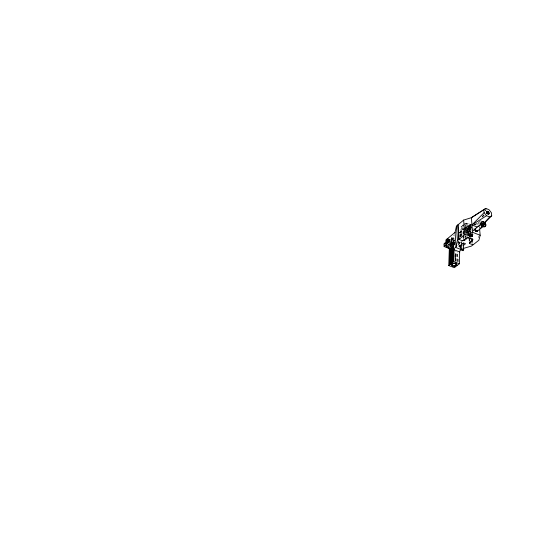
<?xml version="1.0" encoding="UTF-8"?>
<svg xmlns="http://www.w3.org/2000/svg" width="544" height="544" viewBox="0 0 544 544"><rect width="100%" height="100%" fill="white"/><g stroke="black" fill="none" stroke-linecap="round" stroke-linejoin="round"><path stroke-width="0.41" stroke-dasharray="2.72 2.04" d="M469.894 227.807L469.248 227.868M465.997 231.132L469.894 228.038L469.894 227.569M458.177 261.827L458.313 256.965M455.648 260.964L455.926 251.688M455.75 261.358L456.042 251.661M456.661 261.433L456.919 252.532M457.15 261.426L457.422 252.137M457.259 261.752L457.538 252.042M455.158 261.038L455.444 251.342M469.642 228.147L468.989 227.637L469.513 227.229A0.748 0.456 47.7 0 1 469.934 228.283A0.748 0.456 47.7 0 1 468.894 227.616A0.748 0.456 47.7 0 1 469.581 227.195M471.186 226.773L470.03 226.222C470.002 228.942 466.317 227.467 464.746 230.901M469.73 228.024L470.213 226.386L471.158 237.66M467.187 228.895L467.486 228.711M468.105 229.486L467.575 228.82M459.034 243.032L459.007 242.087A5.855 3.06 -66.3 0 0 458.361 241.692L460.21 242.413M468.459 232.247L468.194 229.031L468.574 227.419L469.554 227.807L469.887 231.832M477.768 224.971L478.482 222.129M459.646 242.95L459.66 242.366M468.017 229.486L467.527 229.568M475.102 224.414L474.599 224.522L474.98 224.502M459.252 242.658L459.15 243.175M459.578 243.086L459.734 242.338L458.021 241.767M459.163 242.597L459.578 242.27M447.617 245.31L448.616 244.018M482.215 217.036L484.466 214.594M459.551 243.25L459.054 243.1M467.228 228.874L468.105 229.378M482.174 216.757L484.004 215.111M463.087 225.08L463.087 226.794M452.166 239.435A1.272 0.741 -4.8 0 1 451.928 238.415L451.84 237.17L454.315 235.124M459.884 230.52L462.359 228.473A1.292 0.762 -5.5 0 1 463.216 228.126M485.785 210.854L485.03 210.548L486.254 209.535M450.718 239.408L451.928 238.415M463.699 228.704L466.793 226.148L468.84 226.964L468.914 227.861L465.718 230.479M451.03 239.36L454.26 236.694M459.422 232.431L464.59 228.174M465.236 227.637L466.528 226.576L468.391 227.317L468.928 228.398L469.152 231.098L467.235 232.662M451.119 239.455L454.308 236.83M459.401 232.635L463.216 229.486M463.855 228.963L466.398 226.862L466.868 227.045L466.793 226.148M450.874 239.87L454.05 237.245M459.775 232.533L464.229 228.861M464.868 228.337L466.14 227.29L466.602 227.474L466.528 226.576M450.942 240.162L454.124 237.538M459.857 232.818L463.046 230.194M463.678 229.67L466.868 227.045M451.085 240.244L454.322 237.585M459.435 233.362L464.664 229.072M465.31 228.534L466.602 227.474M468.765 226.12L470.689 224.543M450.595 241.08L454.172 238.136M468.799 226.168L470.723 224.584M469.078 226.515L470.995 224.937M471.097 224.951L469.078 226.685M449.521 242.835L454.294 238.911M459.972 234.226L468.84 226.964M467.616 228.324L469.003 227.188M469.56 227.732C468.289 226.868 467.942 230.602 468.588 232.206M450.174 243.141L451.962 241.672M447.222 245.677L452.329 241.495M459.394 235.647L465.222 230.867M447.943 245.623L452.622 241.869M459.435 236.205L465.188 231.499M465.528 231.234L469.377 228.045L468.914 227.861M460.088 236.647L459.823 236.341L464.066 233.376M466.018 231.186L467.928 229.629M459.877 236.341L460.822 236.042M468.472 229.405A0.687 0.422 47.7 0 0 468.146 228.398A0.687 0.422 47.7 0 0 467.514 228.793A0.687 0.422 47.7 0 0 468.472 229.405L469.86 228.269A0.694 0.422 47.7 0 0 469.533 227.263A0.694 0.422 47.7 0 0 468.901 227.65L468.894 227.616M447.998 246.514L453.757 241.822M464.685 232.866L467.174 230.833L466.398 226.862M470.41 228.296A1.047 0.639 47.7 0 0 469.866 226.766A1.047 0.639 47.7 0 0 468.955 227.412A1.047 0.639 47.7 0 0 470.41 228.296L470.56 228.181M474.368 225.189L476.292 223.618M470.417 228.602A1.292 0.789 47.7 0 0 469.744 226.719A1.292 0.789 47.7 0 0 468.622 227.514A1.292 0.789 47.7 0 0 470.417 228.602L470.567 228.487A1.292 0.789 47.7 0 0 469.894 226.603A1.292 0.789 47.7 0 0 468.772 227.392A1.292 0.789 47.7 0 0 470.567 228.487M449.432 246.01L450.466 245.167L449.793 244.072L449.922 246.072M451.602 244.419L455.022 241.679M475.293 225.012L481.114 220.334M453.852 242.692L451.69 244.453L451.636 243.651L453.791 241.89L453.852 242.692L455.131 243.188M482.494 215.648L483.745 214.628M449.854 246.276L455.049 242.039M466.086 233.036L468.683 230.914L469.152 231.098M455.07 242.23L449.949 246.405L450.412 246.582L454.893 242.93M465.95 233.356L469.152 230.744L469.615 230.928L469.377 228.045M449.963 246.738L455.083 242.563M455.24 242.604L453.812 243.766A1.149 0.666 -4.6 0 1 452.207 243.977L452.52 244.807M467.697 232.492L469.615 230.928M451.173 246.14L454.961 243.052M465.916 232.104L467.996 232.438L468.758 231.819L468.683 230.914M451.228 246.303L454.26 243.834L452.241 243.046L452.356 244.732M467.976 232.662L469.227 231.649L469.152 230.744M454.811 243.698L453.866 244.521A1.149 0.666 -4.6 0 1 452.261 244.732M454.05 244.82L455.178 243.902M471.206 230.874L470.288 231.615L460.584 234.539L460.707 236.232M471.879 230.323L473.783 228.772M453.914 245.228L454.845 244.474M473.137 230.615L474.416 229.575M472.981 231.112L474.218 230.105M457.715 245.5L460.238 243.46L458.198 242.665M470.05 236.531L471.158 235.566M471.084 236.001L473.946 233.614M481.998 217.151L484.65 215.172M464.08 223.938L466.861 223.088L470.261 224.448M465.304 223.638L466.84 223.169L471.492 225.026M463.393 234.804L462.638 225.141L464.936 224.434M463.495 225.638L461.428 226.345L458.021 224.896M465.29 231.86L467.996 232.438M459.666 242.284L459 242.44A5.848 3.067 -66.3 0 0 458.102 242.869M459.598 242.44L459.428 242.332A5.848 3.067 -66.3 0 1 460.863 242.814L461.128 243.134A5.848 3.067 -66.3 0 1 461.339 243.522M474.796 224.543L475.136 224.434A1.115 0.673 47.6 0 1 474.694 224.652M450.208 243.1L452.996 244.181L453.05 244.895L449.562 243.542M450.962 239.788L452.696 240.462M450.956 239.938L452.105 240.387L451.588 241.366M457.484 242.712L459.143 243.358M450.86 241.679L455.26 243.386M450.915 242.386L454.573 243.814M460.965 235.402L462.815 236.13M460.054 236.198L461.904 236.919M462.638 225.141L463.617 225.536M468.194 229.031L471.716 230.343M467.174 230.833L469.227 231.649M468.758 231.819L466.895 231.078L466.14 227.29M464.406 223.985L465.392 224.373L466.099 233.24M469.404 236.368A1.04 0.639 48 0 0 470.179 235.885L470.132 235.661A1.04 0.639 48 0 0 469.492 234.845L469.268 234.729A1.04 0.639 48 0 0 468.493 235.219A1.04 0.639 48 0 0 469.404 236.368L469.486 236.402M469.472 227.236L469.88 227.596M469.39 234.607L469.581 234.709A1.156 0.714 48 0 1 470.295 235.613L470.349 235.858A1.156 0.714 48 0 1 469.125 236.191A1.156 0.714 48 0 1 468.697 234.586M469.588 227.297L469.962 227.834M467.561 229.582L467.18 229.01M469.384 227.936L469.173 227.637M450.833 243.338L450.847 243.372A0.952 0.598 47.9 0 1 450.901 244.127L452.968 244.95L452.914 244.147M449.555 243.603L449.575 243.63A0.952 0.598 47.9 0 1 449.466 243.392M468.52 227.249A1.673 1.02 47.7 0 0 470.832 228.732A1.673 1.02 47.7 0 0 470.043 226.304A1.673 1.02 47.7 0 0 468.52 227.249L468.574 227.331A1.612 0.986 47.7 0 0 470.798 228.684A1.612 0.986 47.7 0 0 470.03 226.338A1.612 0.986 47.7 0 0 468.568 227.256M458.347 243.447L458.646 245.011M478.91 221.51L479.352 226.345M478.536 236.171L478.686 237.782M472.376 233.859L472.858 239.503M472.246 233.9L472.661 238.734M472.158 233.532L472.566 238.354M471.988 233.56L472.403 238.374M471.92 233.614L472.28 237.728M472.62 241.74L472.756 243.352M471.267 228.12L471.131 226.508L471.213 229.031M471.75 233.757L472.144 238.048M471.621 233.866L471.961 237.891M470.03 226.222L470.975 237.504M470.492 234.022L470.757 237.232M469.676 227.705L470.54 237.619M469.955 232.635L470.356 237.463M468.758 227.576L469.091 231.601M469.356 234.818L469.554 237.232M469.622 238.034L469.826 240.448M468.574 227.419L468.976 232.247M469.044 233.05L469.431 237.334M469.438 237.878L469.71 241.094M468.649 233.009L468.982 237.028M469.05 237.83L469.316 241.046M468.527 233.05L468.792 236.266M469.05 239.476L469.186 241.087M466.861 223.088L467.65 232.771M467.718 233.573L467.983 236.803M466.84 223.169L467.629 232.852M467.697 233.655L467.962 236.885M466.167 234.042L466.358 236.463M465.127 225.141L465.514 229.976M465.134 226.855L465.385 230.078M465.773 234.913L465.902 236.524M465.494 235.967L465.623 237.578M465.372 236.069L465.501 237.687M463.59 231.52L463.78 233.934M463.842 234.743L464.1 237.959M463.406 230.819L463.971 238.068M463.454 235.606L463.706 238.83M462.359 228.473L462.461 229.724A1.292 0.762 -5.5 0 1 462.992 229.452M463.06 237.497L463.182 239.047M461.448 226.263L462.108 235.192M461.251 241.692L461.373 243.311M461.094 241.312L461.285 243.848M455.321 256.081L455.668 261.038M455.212 256.183L455.559 261.079M451.595 237.735L451.676 238.972M451.35 242.114L451.615 246.058M450.86 240.747L450.915 241.55M450.466 245.167L450.595 247.16M450.221 243.739L450.412 246.582M469.86 228.269A0.694 0.422 47.7 0 1 468.901 227.65M469.955 234.029A1.217 0.748 47.9 0 1 471.022 235.375A1.217 0.748 47.9 0 1 470.118 235.946A1.217 0.748 47.9 0 1 469.05 234.593M469.22 234.62A1.217 0.748 48 0 1 470.274 236.205A1.217 0.748 48 0 1 468.874 236.218A1.217 0.748 48 0 1 468.547 234.627M469.989 233.906A1.333 0.823 47.9 0 1 471.152 235.382A1.333 0.823 47.9 0 1 470.159 236.008A1.333 0.823 47.9 0 1 468.996 234.525M453.703 239.346A1.272 0.741 -4.8 0 0 453.941 239.197L453.852 237.959A1.265 0.741 -4.8 0 1 452.078 238.197A1.265 0.741 -4.8 0 1 451.84 237.17M454.954 255.592A1.87 1.061 -4.3 0 1 454.954 256.884M454.866 255.728A1.754 0.993 -4.3 0 1 454.872 256.938M475.211 224.373A1.054 0.639 47.6 0 1 474.64 224.4M475.334 223.645A1.054 0.639 47.6 0 1 475.327 224.25M469.554 234.532A1.163 0.714 47.9 0 0 470.642 235.613A1.163 0.714 47.9 0 0 471.383 235.028L471.328 234.777A1.163 0.714 47.9 0 0 470.614 233.872M470.927 233.934A1.394 0.857 47.9 0 1 471.199 235.797A1.394 0.857 47.9 0 1 469.377 234.512M471.206 229.16A2.271 1.387 47.7 0 1 468.35 228.378A2.271 1.387 47.7 0 1 468.493 225.733A2.271 1.387 47.7 0 1 471.274 227.882M470.376 233.838A1.564 0.966 47.9 0 1 471.417 235.504A1.564 0.966 47.9 0 1 470.363 236.164A1.564 0.966 47.9 0 1 468.948 234.729M470.397 233.886A1.448 0.891 47.9 0 1 471.362 235.43A1.448 0.891 47.9 0 1 470.383 236.042A1.448 0.891 47.9 0 1 469.078 234.716M485.03 210.548A0.993 0.524 -64 0 1 485.132 210.154M485.452 209.624A0.993 0.524 -64 0 1 485.724 209.399M486.084 210.093A0.993 0.524 -64 0 1 486.214 209.936M471.165 228.677A1.87 1.142 47.7 0 1 468.819 228.038A1.87 1.142 47.7 0 1 468.935 225.862A1.87 1.142 47.7 0 1 471.226 227.63M476.932 223.094A1.176 0.714 47.6 0 1 476.748 223.162M459.632 234.58A0.966 0.598 47.8 0 1 460.863 235.702A0.966 0.598 47.8 0 1 459.734 235.899M454.947 242.345A1.34 0.694 -66.1 0 1 454.9 242.094M459.272 242.406A5.855 3.06 -66.3 0 1 459.755 243.773M479.611 227.528L479.162 227.236L479.611 227.528M467.439 228.813A0.748 0.456 47.7 0 0 468.472 229.48A0.748 0.456 47.7 0 0 468.119 228.392A0.748 0.456 47.7 0 0 467.439 228.813M468.636 227.582A1.176 0.721 47.7 0 0 470.274 228.575A1.176 0.721 47.7 0 0 469.656 226.862A1.176 0.721 47.7 0 0 468.636 227.582M469.057 227.29A1.108 0.68 47.7 0 0 470.594 228.222A1.108 0.68 47.7 0 0 470.016 226.61A1.108 0.68 47.7 0 0 469.057 227.29M468.908 227.304A1.163 0.714 47.7 0 0 470.519 228.337A1.163 0.714 47.7 0 0 469.968 226.644A1.163 0.714 47.7 0 0 468.908 227.304"/><path stroke-width="0.82" d="M459.347 263.772L459.673 251.947A2.292 1.21 -66.3 0 1 460.952 249.499L455.382 247.343A2.292 1.197 -66.4 0 0 454.104 249.798L453.737 261.637L448.773 265.56L454.356 267.668L459.347 263.772L453.737 261.637M452.506 262.126L453.016 245.908L453.635 245.405L453.125 261.63L452.506 262.126L453.016 245.908M450.024 264.085L450.554 247.908L449.942 248.404L449.405 264.574L450.024 264.085L449.541 263.758L449.942 248.404M450.949 263.35L451.472 247.16L452.091 246.656L451.574 262.861L450.949 263.35L451.472 247.16M448.773 265.56L449.344 248.411A4.508 2.319 -66.7 0 0 446.338 247.092L445.89 239.986L455.07 232.37L456.43 226.12L457.946 224.958M449.405 264.574L449.541 263.758M453.988 240.21L453.703 241.237M454.22 240.693L454.118 240.319M455.382 247.343L456.096 246.765L457.477 240.584L456.43 226.12M469.513 243.46L469.955 242.06L470.941 242.447L471.43 240.883M479.577 228.766L480.168 235.287L478.904 240.203L473.117 244.78L469.384 243.494L469.771 241.903L470.886 242.189L471.247 240.72L472.416 241.271L472.858 239.503L468.044 237.612L465.229 238.449L466.555 238.877L463.767 239.632L464.76 240.02L462.563 240.74M459.918 246.738L459.347 245.881M454.097 240.788L454.152 240.38M454.199 240.829L453.832 241.108M453.662 240.428L454.063 240.237M450.044 248.574L450.554 247.908M451.581 247.323L452.091 246.656M453.125 246.072L453.635 245.405M455.498 266.016L454.988 266.689L455.607 266.206M484.602 222.482L489.702 217.008L491.708 215.764L491.395 212.738L488.968 209.698L485.833 208.413L471.356 217.695L463.631 220.089L458 224.801L459.02 239.442L462.543 240.822L465.086 240.06L464.222 239.571M477.244 227.052L471.981 224.944L484.112 212.67L483.813 209.637M484.153 223.312L491.708 215.764M486.982 213.33L488.226 212.214L488.369 213.629L487.302 213.194L486.873 212.078L488.226 212.214M486.452 212.922L487.676 211.827M446.366 241.597A1.149 0.666 -4.5 0 1 446.502 240.924L447.923 239.754A1.149 0.673 -4.6 0 1 449.534 239.537L449.677 241.767L446.869 244.072A1.149 0.666 -4.4 0 1 446.644 243.148L448.066 241.978A1.156 0.666 -4.5 0 1 449.677 241.767M446.549 241.679A1.149 0.666 -4.4 0 0 446.332 242.189A1.149 0.666 -4.4 0 1 446.549 241.638L447.964 240.462A1.149 0.673 -4.5 0 1 449.575 240.251M446.372 243.025L444.999 243.052L443.972 243.896L444.135 246.554L449.609 248.669M447.984 241.25L446.597 242.393A1.149 0.666 -4.4 0 0 446.828 243.358M444.135 246.554L445.162 245.711L446.536 245.691M457.477 240.584L459.02 239.442M480.168 235.287L472.607 232.281L464.78 234.634L459.095 239.38M475.13 228.766L481.161 223.87A1.652 1 47.8 0 0 481.1 225.345A1.652 1 47.8 0 0 482.65 226.542M478.557 226.59L479.794 225.583M483.691 223.659L483.262 224.148L483.738 224.339L483.942 223.89L483.235 223.883L483.541 224.414M465.562 238.49L468.03 237.694L472.729 239.544L472.233 241.114M483.514 224.38L483.942 223.89M480.638 227.922L481.875 226.923M477.156 231.329L483.215 226.447M462.944 245.813L465.535 243.732L463.481 242.93L458.952 246.575L460.319 247.105M456.545 265.472L457.171 264.989M453.846 240.203L454.247 240.455M453.635 241.271L454.036 241.04L453.614 241.012M485.833 208.413L471.356 217.695L472.607 232.281M471.981 224.944L486.554 215.73L489.702 217.008M463.182 248.486L471.498 246.058L472.872 244.861M483.963 224.155C481.794 222.353 485.731 224.815 483.378 224.135M447.549 238.612L448.134 238.68L447.032 239.598L446.998 239.068M454.104 249.798L459.673 251.947M446.338 247.092L449.48 248.302M461.434 244.113L461.802 248.962L463.672 249.682A0.714 0.381 -66.2 0 1 462.801 250.532M460.04 245.249L460.904 249.676L462.774 250.396M447.936 240.536L449.398 241.108M446.74 242.583L446.563 242.495A1.149 0.666 -4.4 0 1 446.413 242.352A1.149 0.666 -4.4 0 0 446.774 242.563L446.869 244.072M452.642 261.31L453.125 261.63M451.092 262.534L451.574 262.861M459.796 245.636L460.238 246.425L459.449 246.208M484.112 212.67L486.554 215.73M463.631 220.089L464.78 234.634M463.175 243.229L463.672 249.682M457.783 224.985L458.857 239.462M455.07 232.37L456.096 246.765M447.923 239.754L448.066 241.978M446.502 240.924L446.597 242.393L448.018 241.264A1.156 0.673 -4.5 0 1 449.63 241.053M444.999 243.052L445.162 245.711M455.852 264.547A2.353 1.319 -4.1 0 1 455.423 264.812M455.852 262.942A2.353 1.319 -4.1 0 1 456.158 263.221M459.836 245.568A0.687 0.367 42.7 0 1 460.319 246.425A0.687 0.367 42.7 0 1 459.456 246.187M452.492 264.914A2.468 1.38 -4.1 0 1 452.037 264.683M482.011 226.345A1.238 0.748 47.8 0 1 481.277 225.78M480.923 224.978A1.238 0.748 47.8 0 1 480.937 224.74M485.207 225.998A2.836 1.707 47.8 0 1 482.963 226.671A2.836 1.707 47.8 0 1 480.699 223.829A2.836 1.707 47.8 0 1 482.161 222.176M477.387 230.221A1.639 1 47.9 0 1 476.483 231.404A1.639 1 47.9 0 1 474.837 229.636A1.639 1 47.9 0 1 476.027 228.766M477.047 230.942A1.285 0.782 47.9 0 1 475.925 230.948M475.667 230.744A1.285 0.782 47.9 0 1 475.436 230.5M475.13 229.942A1.285 0.782 47.9 0 1 475.164 229.214M476.891 230.989A1.231 0.748 47.9 0 1 475.456 230.69A1.231 0.748 47.9 0 1 475.232 229.208M477.054 231.01A1.346 0.823 47.9 0 1 475.878 231.016M475.606 230.806A1.346 0.823 47.9 0 1 475.238 229.058M461.802 248.962A0.714 0.381 -66.2 0 1 461.394 249.886A0.714 0.381 -66.2 0 1 460.904 249.676M452.622 265.778A2.353 1.312 -4.1 0 0 456.375 264.724A2.353 1.312 -4.1 0 0 453.152 263.493A2.353 1.312 -4.1 0 0 452.622 265.778M452.547 265.839A2.468 1.38 -4.1 0 0 456.491 264.724A2.468 1.38 -4.1 0 0 453.104 263.432A2.468 1.38 -4.1 0 0 452.547 265.839M481.413 223.74A2.836 1.707 47.8 0 0 485.323 226.263A2.836 1.707 47.8 0 0 483.942 222.149A2.836 1.707 47.8 0 0 481.413 223.74M481.746 223.645A2.604 1.564 47.8 0 0 485.33 225.957A2.604 1.564 47.8 0 0 484.065 222.183A2.604 1.564 47.8 0 0 481.746 223.645M483.092 223.836A0.83 0.496 47.8 0 0 484.228 224.57A0.83 0.496 47.8 0 0 483.827 223.373A0.83 0.496 47.8 0 0 483.092 223.836M483.099 223.87A0.768 0.462 47.8 0 0 484.153 224.556A0.768 0.462 47.8 0 0 483.779 223.441A0.768 0.462 47.8 0 0 483.099 223.87M486.472 212.507A1.714 1.02 47.4 0 0 488.832 214.037A1.714 1.02 47.4 0 0 487.988 211.568A1.714 1.02 47.4 0 0 486.472 212.507M486.513 212.514A1.652 0.986 47.4 0 0 488.791 213.989A1.652 0.986 47.4 0 0 487.982 211.609A1.652 0.986 47.4 0 0 486.513 212.514"/></g></svg>
